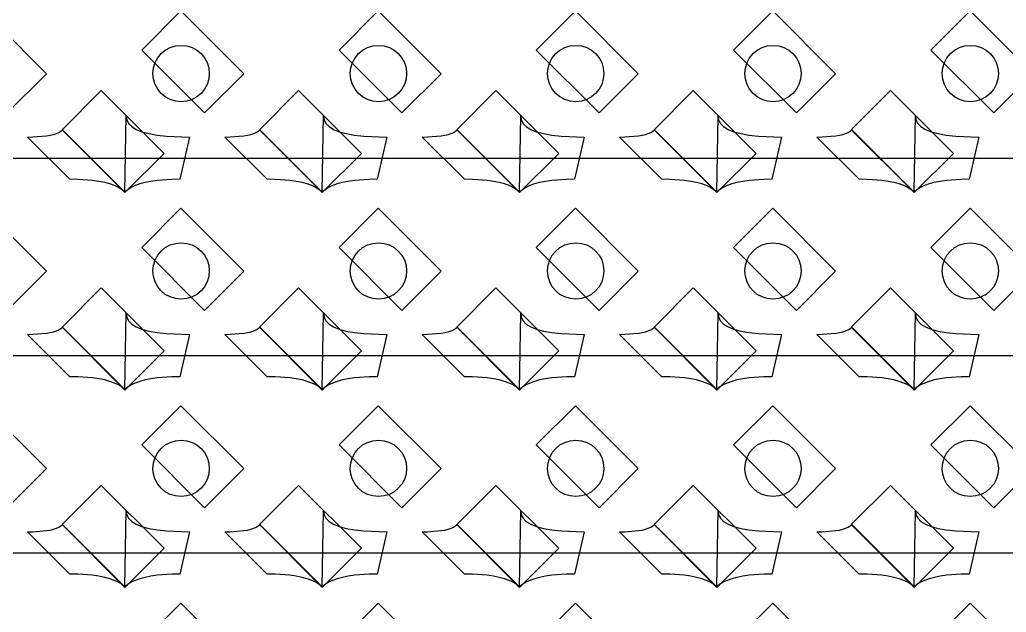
# Model space of a CAD drawing. Header units: inches. Extents: x 0.07 to 4.39, y 0.05 to 2.95.
# Drawn here: x 2.5928 to 2.9428, y 1.949 to 2.1591 of the extents above; entities that cross this region are included whole.
import ezdxf

# ---------------------------------------------------------------- set-up
doc = ezdxf.new("R2010")
doc.units = ezdxf.units.IN
doc.header["$MEASUREMENT"] = 0
doc.layers.add('Top Layer', color=1, linetype='Continuous')

# ---------------------------------------------------------------- blocks, each defined once
blk = doc.blocks.new('0805_P_______________217')
at = {"layer": 'Top Layer'}
for p, q in [((-0.03937, 0.01575), (-0.01969, 0.01575)), ((-0.03937, -0.01575), (-0.03937, 0.01575)), ((-0.01969, 0.01575), (-0.01969, -0.01575)), ((0.01969, 0.01575), (0.03937, 0.01575)), ((0.01969, -0.01575), (0.01969, 0.01575)), ((0.03937, 0.01575), (0.03937, -0.01575)), ((-0.01969, -0.01575), (-0.03937, -0.01575)), ((0.03937, -0.01575), (0.01969, -0.01575))]:
    blk.add_line(p, q, dxfattribs=at)
blk = doc.blocks.new('0805_P_______________218')
at = {"layer": 'Top Layer'}
for p, q in [((-0.03937, 0.01575), (-0.01969, 0.01575)), ((-0.03937, -0.01575), (-0.03937, 0.01575)), ((-0.01969, 0.01575), (-0.01969, -0.01575)), ((0.01969, 0.01575), (0.03937, 0.01575)), ((0.01969, -0.01575), (0.01969, 0.01575)), ((0.03937, 0.01575), (0.03937, -0.01575)), ((-0.01969, -0.01575), (-0.03937, -0.01575)), ((0.03937, -0.01575), (0.01969, -0.01575))]:
    blk.add_line(p, q, dxfattribs=at)
blk = doc.blocks.new('0805_P_______________219')
at = {"layer": 'Top Layer'}
for p, q in [((-0.03937, 0.01575), (-0.01969, 0.01575)), ((-0.03937, -0.01575), (-0.03937, 0.01575)), ((-0.01969, 0.01575), (-0.01969, -0.01575)), ((0.01969, 0.01575), (0.03937, 0.01575)), ((0.01969, -0.01575), (0.01969, 0.01575)), ((0.03937, 0.01575), (0.03937, -0.01575)), ((-0.01969, -0.01575), (-0.03937, -0.01575)), ((0.03937, -0.01575), (0.01969, -0.01575))]:
    blk.add_line(p, q, dxfattribs=at)
blk = doc.blocks.new('0805_P_______________220')
at = {"layer": 'Top Layer'}
for p, q in [((-0.03937, 0.01575), (-0.01969, 0.01575)), ((-0.03937, -0.01575), (-0.03937, 0.01575)), ((-0.01969, 0.01575), (-0.01969, -0.01575)), ((0.01969, 0.01575), (0.03937, 0.01575)), ((0.01969, -0.01575), (0.01969, 0.01575)), ((0.03937, 0.01575), (0.03937, -0.01575)), ((-0.01969, -0.01575), (-0.03937, -0.01575)), ((0.03937, -0.01575), (0.01969, -0.01575))]:
    blk.add_line(p, q, dxfattribs=at)
blk = doc.blocks.new('0805_P_______________221')
at = {"layer": 'Top Layer'}
for p, q in [((-0.03937, 0.01575), (-0.01969, 0.01575)), ((-0.03937, -0.01575), (-0.03937, 0.01575)), ((-0.01969, 0.01575), (-0.01969, -0.01575)), ((0.01969, 0.01575), (0.03937, 0.01575)), ((0.01969, -0.01575), (0.01969, 0.01575)), ((0.03937, 0.01575), (0.03937, -0.01575)), ((-0.01969, -0.01575), (-0.03937, -0.01575)), ((0.03937, -0.01575), (0.01969, -0.01575))]:
    blk.add_line(p, q, dxfattribs=at)
blk = doc.blocks.new('0805_P_______________222')
at = {"layer": 'Top Layer'}
for p, q in [((-0.03937, 0.01575), (-0.01969, 0.01575)), ((-0.03937, -0.01575), (-0.03937, 0.01575)), ((-0.01969, 0.01575), (-0.01969, -0.01575)), ((0.01969, 0.01575), (0.03937, 0.01575)), ((0.01969, -0.01575), (0.01969, 0.01575)), ((0.03937, 0.01575), (0.03937, -0.01575)), ((-0.01969, -0.01575), (-0.03937, -0.01575)), ((0.03937, -0.01575), (0.01969, -0.01575))]:
    blk.add_line(p, q, dxfattribs=at)
blk = doc.blocks.new('0805_P_______________257')
at = {"layer": 'Top Layer'}
for p, q in [((-0.03937, 0.01575), (-0.01969, 0.01575)), ((-0.03937, -0.01575), (-0.03937, 0.01575)), ((-0.01969, 0.01575), (-0.01969, -0.01575)), ((0.01969, 0.01575), (0.03937, 0.01575)), ((0.01969, -0.01575), (0.01969, 0.01575)), ((0.03937, 0.01575), (0.03937, -0.01575)), ((-0.01969, -0.01575), (-0.03937, -0.01575)), ((0.03937, -0.01575), (0.01969, -0.01575))]:
    blk.add_line(p, q, dxfattribs=at)
blk = doc.blocks.new('0805_P_______________258')
at = {"layer": 'Top Layer'}
for p, q in [((-0.03937, 0.01575), (-0.01969, 0.01575)), ((-0.03937, -0.01575), (-0.03937, 0.01575)), ((-0.01969, 0.01575), (-0.01969, -0.01575)), ((0.01969, 0.01575), (0.03937, 0.01575)), ((0.01969, -0.01575), (0.01969, 0.01575)), ((0.03937, 0.01575), (0.03937, -0.01575)), ((-0.01969, -0.01575), (-0.03937, -0.01575)), ((0.03937, -0.01575), (0.01969, -0.01575))]:
    blk.add_line(p, q, dxfattribs=at)
blk = doc.blocks.new('0805_P_______________259')
at = {"layer": 'Top Layer'}
for p, q in [((-0.03937, 0.01575), (-0.01969, 0.01575)), ((-0.03937, -0.01575), (-0.03937, 0.01575)), ((-0.01969, 0.01575), (-0.01969, -0.01575)), ((0.01969, 0.01575), (0.03937, 0.01575)), ((0.01969, -0.01575), (0.01969, 0.01575)), ((0.03937, 0.01575), (0.03937, -0.01575)), ((-0.01969, -0.01575), (-0.03937, -0.01575)), ((0.03937, -0.01575), (0.01969, -0.01575))]:
    blk.add_line(p, q, dxfattribs=at)
blk = doc.blocks.new('0805_P_______________260')
at = {"layer": 'Top Layer'}
for p, q in [((-0.03937, 0.01575), (-0.01969, 0.01575)), ((-0.03937, -0.01575), (-0.03937, 0.01575)), ((-0.01969, 0.01575), (-0.01969, -0.01575)), ((0.01969, 0.01575), (0.03937, 0.01575)), ((0.01969, -0.01575), (0.01969, 0.01575)), ((0.03937, 0.01575), (0.03937, -0.01575)), ((-0.01969, -0.01575), (-0.03937, -0.01575)), ((0.03937, -0.01575), (0.01969, -0.01575))]:
    blk.add_line(p, q, dxfattribs=at)
blk = doc.blocks.new('0805_P_______________261')
at = {"layer": 'Top Layer'}
for p, q in [((-0.03937, 0.01575), (-0.01969, 0.01575)), ((-0.03937, -0.01575), (-0.03937, 0.01575)), ((-0.01969, 0.01575), (-0.01969, -0.01575)), ((0.01969, 0.01575), (0.03937, 0.01575)), ((0.01969, -0.01575), (0.01969, 0.01575)), ((0.03937, 0.01575), (0.03937, -0.01575)), ((-0.01969, -0.01575), (-0.03937, -0.01575)), ((0.03937, -0.01575), (0.01969, -0.01575))]:
    blk.add_line(p, q, dxfattribs=at)
blk = doc.blocks.new('0805_P_______________262')
at = {"layer": 'Top Layer'}
for p, q in [((-0.03937, 0.01575), (-0.01969, 0.01575)), ((-0.03937, -0.01575), (-0.03937, 0.01575)), ((-0.01969, 0.01575), (-0.01969, -0.01575)), ((0.01969, 0.01575), (0.03937, 0.01575)), ((0.01969, -0.01575), (0.01969, 0.01575)), ((0.03937, 0.01575), (0.03937, -0.01575)), ((-0.01969, -0.01575), (-0.03937, -0.01575)), ((0.03937, -0.01575), (0.01969, -0.01575))]:
    blk.add_line(p, q, dxfattribs=at)
blk = doc.blocks.new('0805_P_______________297')
at = {"layer": 'Top Layer'}
for p, q in [((-0.03937, 0.01575), (-0.01969, 0.01575)), ((-0.03937, -0.01575), (-0.03937, 0.01575)), ((-0.01969, 0.01575), (-0.01969, -0.01575)), ((0.01969, 0.01575), (0.03937, 0.01575)), ((0.01969, -0.01575), (0.01969, 0.01575)), ((0.03937, 0.01575), (0.03937, -0.01575)), ((-0.01969, -0.01575), (-0.03937, -0.01575)), ((0.03937, -0.01575), (0.01969, -0.01575))]:
    blk.add_line(p, q, dxfattribs=at)
blk = doc.blocks.new('0805_P_______________298')
at = {"layer": 'Top Layer'}
for p, q in [((-0.03937, 0.01575), (-0.01969, 0.01575)), ((-0.03937, -0.01575), (-0.03937, 0.01575)), ((-0.01969, 0.01575), (-0.01969, -0.01575)), ((0.01969, 0.01575), (0.03937, 0.01575)), ((0.01969, -0.01575), (0.01969, 0.01575)), ((0.03937, 0.01575), (0.03937, -0.01575)), ((-0.01969, -0.01575), (-0.03937, -0.01575)), ((0.03937, -0.01575), (0.01969, -0.01575))]:
    blk.add_line(p, q, dxfattribs=at)
blk = doc.blocks.new('0805_P_______________299')
at = {"layer": 'Top Layer'}
for p, q in [((-0.03937, 0.01575), (-0.01969, 0.01575)), ((-0.03937, -0.01575), (-0.03937, 0.01575)), ((-0.01969, 0.01575), (-0.01969, -0.01575)), ((0.01969, 0.01575), (0.03937, 0.01575)), ((0.01969, -0.01575), (0.01969, 0.01575)), ((0.03937, 0.01575), (0.03937, -0.01575)), ((-0.01969, -0.01575), (-0.03937, -0.01575)), ((0.03937, -0.01575), (0.01969, -0.01575))]:
    blk.add_line(p, q, dxfattribs=at)
blk = doc.blocks.new('0805_P_______________300')
at = {"layer": 'Top Layer'}
for p, q in [((-0.03937, 0.01575), (-0.01969, 0.01575)), ((-0.03937, -0.01575), (-0.03937, 0.01575)), ((-0.01969, 0.01575), (-0.01969, -0.01575)), ((0.01969, 0.01575), (0.03937, 0.01575)), ((0.01969, -0.01575), (0.01969, 0.01575)), ((0.03937, 0.01575), (0.03937, -0.01575)), ((-0.01969, -0.01575), (-0.03937, -0.01575)), ((0.03937, -0.01575), (0.01969, -0.01575))]:
    blk.add_line(p, q, dxfattribs=at)
blk = doc.blocks.new('0805_P_______________301')
at = {"layer": 'Top Layer'}
for p, q in [((-0.03937, 0.01575), (-0.01969, 0.01575)), ((-0.03937, -0.01575), (-0.03937, 0.01575)), ((-0.01969, 0.01575), (-0.01969, -0.01575)), ((0.01969, 0.01575), (0.03937, 0.01575)), ((0.01969, -0.01575), (0.01969, 0.01575)), ((0.03937, 0.01575), (0.03937, -0.01575)), ((-0.01969, -0.01575), (-0.03937, -0.01575)), ((0.03937, -0.01575), (0.01969, -0.01575))]:
    blk.add_line(p, q, dxfattribs=at)
blk = doc.blocks.new('0805_P_______________302')
at = {"layer": 'Top Layer'}
for p, q in [((-0.03937, 0.01575), (-0.01969, 0.01575)), ((-0.03937, -0.01575), (-0.03937, 0.01575)), ((-0.01969, 0.01575), (-0.01969, -0.01575)), ((0.01969, 0.01575), (0.03937, 0.01575)), ((0.01969, -0.01575), (0.01969, 0.01575)), ((0.03937, 0.01575), (0.03937, -0.01575)), ((-0.01969, -0.01575), (-0.03937, -0.01575)), ((0.03937, -0.01575), (0.01969, -0.01575))]:
    blk.add_line(p, q, dxfattribs=at)
blk = doc.blocks.new('0805_P_______________337')
at = {"layer": 'Top Layer'}
for p, q in [((-0.03937, 0.01575), (-0.01969, 0.01575)), ((-0.03937, -0.01575), (-0.03937, 0.01575)), ((-0.01969, 0.01575), (-0.01969, -0.01575)), ((0.01969, 0.01575), (0.03937, 0.01575)), ((0.01969, -0.01575), (0.01969, 0.01575)), ((0.03937, 0.01575), (0.03937, -0.01575)), ((-0.01969, -0.01575), (-0.03937, -0.01575)), ((0.03937, -0.01575), (0.01969, -0.01575))]:
    blk.add_line(p, q, dxfattribs=at)
blk = doc.blocks.new('0805_P_______________338')
at = {"layer": 'Top Layer'}
for p, q in [((-0.03937, 0.01575), (-0.01969, 0.01575)), ((-0.03937, -0.01575), (-0.03937, 0.01575)), ((-0.01969, 0.01575), (-0.01969, -0.01575)), ((0.01969, 0.01575), (0.03937, 0.01575)), ((0.01969, -0.01575), (0.01969, 0.01575)), ((0.03937, 0.01575), (0.03937, -0.01575)), ((-0.01969, -0.01575), (-0.03937, -0.01575)), ((0.03937, -0.01575), (0.01969, -0.01575))]:
    blk.add_line(p, q, dxfattribs=at)
blk = doc.blocks.new('0805_P_______________339')
at = {"layer": 'Top Layer'}
for p, q in [((-0.03937, 0.01575), (-0.01969, 0.01575)), ((-0.03937, -0.01575), (-0.03937, 0.01575)), ((-0.01969, 0.01575), (-0.01969, -0.01575)), ((0.01969, 0.01575), (0.03937, 0.01575)), ((0.01969, -0.01575), (0.01969, 0.01575)), ((0.03937, 0.01575), (0.03937, -0.01575)), ((-0.01969, -0.01575), (-0.03937, -0.01575)), ((0.03937, -0.01575), (0.01969, -0.01575))]:
    blk.add_line(p, q, dxfattribs=at)
blk = doc.blocks.new('0805_P_______________340')
at = {"layer": 'Top Layer'}
for p, q in [((-0.03937, 0.01575), (-0.01969, 0.01575)), ((-0.03937, -0.01575), (-0.03937, 0.01575)), ((-0.01969, 0.01575), (-0.01969, -0.01575)), ((0.01969, 0.01575), (0.03937, 0.01575)), ((0.01969, -0.01575), (0.01969, 0.01575)), ((0.03937, 0.01575), (0.03937, -0.01575)), ((-0.01969, -0.01575), (-0.03937, -0.01575)), ((0.03937, -0.01575), (0.01969, -0.01575))]:
    blk.add_line(p, q, dxfattribs=at)
blk = doc.blocks.new('0805_P_______________341')
at = {"layer": 'Top Layer'}
for p, q in [((-0.03937, 0.01575), (-0.01969, 0.01575)), ((-0.03937, -0.01575), (-0.03937, 0.01575)), ((-0.01969, 0.01575), (-0.01969, -0.01575)), ((0.01969, 0.01575), (0.03937, 0.01575)), ((0.01969, -0.01575), (0.01969, 0.01575)), ((0.03937, 0.01575), (0.03937, -0.01575)), ((-0.01969, -0.01575), (-0.03937, -0.01575)), ((0.03937, -0.01575), (0.01969, -0.01575))]:
    blk.add_line(p, q, dxfattribs=at)
blk = doc.blocks.new('0805_P_______________342')
at = {"layer": 'Top Layer'}
for p, q in [((-0.03937, 0.01575), (-0.01969, 0.01575)), ((-0.03937, -0.01575), (-0.03937, 0.01575)), ((-0.01969, 0.01575), (-0.01969, -0.01575)), ((0.01969, 0.01575), (0.03937, 0.01575)), ((0.01969, -0.01575), (0.01969, 0.01575)), ((0.03937, 0.01575), (0.03937, -0.01575)), ((-0.01969, -0.01575), (-0.03937, -0.01575)), ((0.03937, -0.01575), (0.01969, -0.01575))]:
    blk.add_line(p, q, dxfattribs=at)

msp = doc.modelspace()

# ---------------------------------------------------------------- linework, layer by layer
at = {"layer": 'Top Layer'}
for p, q in [((2.63005, 2.09795), (2.63051, 2.125)), ((2.63051, 2.125), (2.63071, 2.12357)), ((2.70005, 2.09795), (2.70051, 2.125)), ((2.70051, 2.125), (2.70071, 2.12357)), ((2.77005, 2.09795), (2.77051, 2.125)), ((2.77051, 2.125), (2.77071, 2.12357)), ((2.84005, 2.09795), (2.84051, 2.125)), ((2.84051, 2.125), (2.84071, 2.12357)), ((2.91005, 2.09795), (2.91051, 2.125)), ((2.91051, 2.125), (2.91071, 2.12358)), ((2.63071, 2.12357), (2.63137, 2.1223)), ((2.63137, 2.1223), (2.63248, 2.12117)), ((2.63248, 2.12117), (2.63405, 2.1202)), ((2.70071, 2.12357), (2.70137, 2.1223)), ((2.70137, 2.1223), (2.70248, 2.12117)), ((2.70248, 2.12117), (2.70405, 2.1202)), ((2.77071, 2.12357), (2.77137, 2.1223)), ((2.77137, 2.1223), (2.77248, 2.12117)), ((2.77248, 2.12117), (2.77405, 2.1202)), ((2.84071, 2.12357), (2.84137, 2.1223)), ((2.84137, 2.1223), (2.84248, 2.12117)), ((2.84248, 2.12117), (2.84405, 2.1202)), ((2.91071, 2.12358), (2.91137, 2.1223)), ((2.91137, 2.1223), (2.91248, 2.12117)), ((2.91248, 2.12117), (2.91405, 2.1202)), ((2.59551, 2.1175), (2.59741, 2.11753)), ((2.61051, 2.1025), (2.59551, 2.1175)), ((2.59741, 2.11753), (2.60225, 2.11791)), ((2.60225, 2.11791), (2.60356, 2.11814)), ((2.60356, 2.11814), (2.60474, 2.11842)), ((2.60474, 2.11842), (2.60576, 2.11875)), ((2.60576, 2.11875), (2.60664, 2.11914)), ((2.60664, 2.11914), (2.60737, 2.11957)), ((2.60737, 2.11957), (2.60795, 2.12005)), ((2.60795, 2.12005), (2.63005, 2.09795)), ((2.63405, 2.1202), (2.63607, 2.11937)), ((2.63607, 2.11937), (2.63855, 2.1187)), ((2.63855, 2.1187), (2.64148, 2.11817)), ((2.64148, 2.11817), (2.64487, 2.1178)), ((2.64487, 2.1178), (2.65301, 2.1175)), ((2.65301, 2.1175), (2.6496, 2.1025)), ((2.66551, 2.1175), (2.66741, 2.11753)), ((2.68051, 2.1025), (2.66551, 2.1175)), ((2.66741, 2.11753), (2.67225, 2.11791)), ((2.67225, 2.11791), (2.67356, 2.11814)), ((2.67356, 2.11814), (2.67474, 2.11842)), ((2.67474, 2.11842), (2.67576, 2.11875)), ((2.67576, 2.11875), (2.67664, 2.11914)), ((2.67664, 2.11914), (2.67737, 2.11957)), ((2.67737, 2.11957), (2.67795, 2.12005)), ((2.67795, 2.12005), (2.70005, 2.09795)), ((2.70405, 2.1202), (2.70607, 2.11937)), ((2.70607, 2.11937), (2.70855, 2.1187)), ((2.70855, 2.1187), (2.71148, 2.11817)), ((2.71148, 2.11817), (2.71487, 2.1178)), ((2.71487, 2.1178), (2.72301, 2.1175)), ((2.72301, 2.1175), (2.7196, 2.1025)), ((2.73551, 2.1175), (2.73741, 2.11753)), ((2.75051, 2.1025), (2.73551, 2.1175)), ((2.73741, 2.11753), (2.74225, 2.11791)), ((2.74225, 2.11791), (2.74356, 2.11814)), ((2.74356, 2.11814), (2.74474, 2.11842)), ((2.74474, 2.11842), (2.74576, 2.11875)), ((2.74576, 2.11875), (2.74664, 2.11914)), ((2.74664, 2.11914), (2.74737, 2.11957)), ((2.74737, 2.11957), (2.74795, 2.12005)), ((2.74795, 2.12005), (2.77005, 2.09795)), ((2.77405, 2.1202), (2.77607, 2.11937)), ((2.77607, 2.11937), (2.77855, 2.1187)), ((2.77855, 2.1187), (2.78148, 2.11817)), ((2.78148, 2.11817), (2.78487, 2.1178)), ((2.78487, 2.1178), (2.79301, 2.1175)), ((2.79301, 2.1175), (2.7896, 2.1025)), ((2.80551, 2.1175), (2.80741, 2.11753)), ((2.82051, 2.1025), (2.80551, 2.1175)), ((2.80741, 2.11753), (2.81225, 2.11791)), ((2.81225, 2.11791), (2.81356, 2.11814)), ((2.81356, 2.11814), (2.81474, 2.11842)), ((2.81474, 2.11842), (2.81576, 2.11875)), ((2.81576, 2.11875), (2.81664, 2.11914)), ((2.81664, 2.11914), (2.81737, 2.11957)), ((2.81737, 2.11957), (2.81795, 2.12005)), ((2.81795, 2.12005), (2.84005, 2.09795)), ((2.84405, 2.1202), (2.84607, 2.11937)), ((2.84607, 2.11937), (2.84855, 2.1187)), ((2.84855, 2.1187), (2.85148, 2.11817)), ((2.85148, 2.11817), (2.85487, 2.1178)), ((2.85487, 2.1178), (2.86301, 2.1175)), ((2.86301, 2.1175), (2.8596, 2.1025)), ((2.87551, 2.1175), (2.87741, 2.11753)), ((2.89051, 2.1025), (2.87551, 2.1175)), ((2.87741, 2.11753), (2.88225, 2.11791)), ((2.88225, 2.11791), (2.88356, 2.11814)), ((2.88356, 2.11814), (2.88474, 2.11842)), ((2.88474, 2.11842), (2.88576, 2.11875)), ((2.88576, 2.11875), (2.88664, 2.11914)), ((2.88664, 2.11914), (2.88737, 2.11957)), ((2.88737, 2.11957), (2.88795, 2.12005)), ((2.88795, 2.12005), (2.91005, 2.09795)), ((2.91405, 2.1202), (2.91607, 2.11937)), ((2.91607, 2.11937), (2.91855, 2.1187)), ((2.91855, 2.1187), (2.92148, 2.11817)), ((2.92148, 2.11817), (2.92487, 2.1178)), ((2.92487, 2.1178), (2.93301, 2.1175)), ((2.93301, 2.1175), (2.9296, 2.1025)), ((2.55588, 2.11), (2.76588, 2.11)), ((2.76588, 2.11), (2.83588, 2.11)), ((2.83588, 2.11), (2.90588, 2.11)), ((2.90588, 2.11), (3.18588, 2.11)), ((2.6134, 2.10245), (2.61051, 2.1025)), ((2.61857, 2.10209), (2.6134, 2.10245)), ((2.62084, 2.10177), (2.61857, 2.10209)), ((2.6229, 2.10136), (2.62084, 2.10177)), ((2.62475, 2.10086), (2.6229, 2.10136)), ((2.62639, 2.10027), (2.62475, 2.10086)), ((2.62782, 2.09959), (2.62639, 2.10027)), ((2.63372, 2.10027), (2.63229, 2.09959)), ((2.63536, 2.10086), (2.63372, 2.10027)), ((2.63721, 2.10136), (2.63536, 2.10086)), ((2.63927, 2.10177), (2.63721, 2.10136)), ((2.64154, 2.10209), (2.63927, 2.10177)), ((2.64671, 2.10245), (2.64154, 2.10209)), ((2.6496, 2.1025), (2.64671, 2.10245)), ((2.6834, 2.10245), (2.68051, 2.1025)), ((2.68857, 2.10209), (2.6834, 2.10245)), ((2.69084, 2.10177), (2.68857, 2.10209)), ((2.6929, 2.10136), (2.69084, 2.10177)), ((2.69475, 2.10086), (2.6929, 2.10136)), ((2.69639, 2.10027), (2.69475, 2.10086)), ((2.69782, 2.09959), (2.69639, 2.10027)), ((2.70372, 2.10027), (2.70229, 2.09959)), ((2.70536, 2.10086), (2.70372, 2.10027)), ((2.70721, 2.10136), (2.70536, 2.10086)), ((2.70927, 2.10177), (2.70721, 2.10136)), ((2.71154, 2.10209), (2.70927, 2.10177)), ((2.71671, 2.10245), (2.71154, 2.10209)), ((2.7196, 2.1025), (2.71671, 2.10245)), ((2.7534, 2.10245), (2.75051, 2.1025)), ((2.75857, 2.10209), (2.7534, 2.10245)), ((2.76084, 2.10177), (2.75857, 2.10209)), ((2.7629, 2.10136), (2.76084, 2.10177)), ((2.76475, 2.10086), (2.7629, 2.10136)), ((2.76639, 2.10027), (2.76475, 2.10086)), ((2.76782, 2.09959), (2.76639, 2.10027)), ((2.77372, 2.10027), (2.77229, 2.09959)), ((2.77536, 2.10086), (2.77372, 2.10027)), ((2.77721, 2.10136), (2.77536, 2.10086)), ((2.77927, 2.10177), (2.77721, 2.10136)), ((2.78154, 2.10209), (2.77927, 2.10177)), ((2.78671, 2.10245), (2.78154, 2.10209)), ((2.7896, 2.1025), (2.78671, 2.10245)), ((2.8234, 2.10245), (2.82051, 2.1025)), ((2.82857, 2.10209), (2.8234, 2.10245)), ((2.83084, 2.10177), (2.82857, 2.10209)), ((2.8329, 2.10136), (2.83084, 2.10177)), ((2.83475, 2.10086), (2.8329, 2.10136)), ((2.83639, 2.10027), (2.83475, 2.10086)), ((2.83782, 2.09959), (2.83639, 2.10027)), ((2.84372, 2.10027), (2.84229, 2.09959)), ((2.84536, 2.10086), (2.84372, 2.10027)), ((2.84721, 2.10136), (2.84536, 2.10086)), ((2.84927, 2.10177), (2.84721, 2.10136)), ((2.85154, 2.10209), (2.84927, 2.10177)), ((2.85671, 2.10245), (2.85154, 2.10209)), ((2.8596, 2.1025), (2.85671, 2.10245)), ((2.8934, 2.10245), (2.89051, 2.1025)), ((2.89857, 2.10209), (2.8934, 2.10245)), ((2.90084, 2.10177), (2.89857, 2.10209)), ((2.9029, 2.10136), (2.90084, 2.10177)), ((2.90475, 2.10086), (2.9029, 2.10136)), ((2.90639, 2.10027), (2.90475, 2.10086)), ((2.90782, 2.09959), (2.90639, 2.10027)), ((2.91372, 2.10027), (2.91229, 2.09959)), ((2.91536, 2.10086), (2.91372, 2.10027)), ((2.91721, 2.10136), (2.91536, 2.10086)), ((2.91927, 2.10177), (2.91721, 2.10136)), ((2.92154, 2.10209), (2.91927, 2.10177)), ((2.92671, 2.10245), (2.92154, 2.10209)), ((2.9296, 2.1025), (2.92671, 2.10245)), ((2.62904, 2.09882), (2.62782, 2.09959)), ((2.63005, 2.09795), (2.62904, 2.09882)), ((2.63107, 2.09882), (2.63005, 2.09795)), ((2.63229, 2.09959), (2.63107, 2.09882)), ((2.69904, 2.09882), (2.69782, 2.09959)), ((2.70005, 2.09795), (2.69904, 2.09882)), ((2.70107, 2.09882), (2.70005, 2.09795)), ((2.70229, 2.09959), (2.70107, 2.09882)), ((2.76904, 2.09882), (2.76782, 2.09959)), ((2.77005, 2.09795), (2.76904, 2.09882)), ((2.77107, 2.09882), (2.77005, 2.09795)), ((2.77229, 2.09959), (2.77107, 2.09882)), ((2.83904, 2.09882), (2.83782, 2.09959)), ((2.84005, 2.09795), (2.83904, 2.09882)), ((2.84107, 2.09882), (2.84005, 2.09795)), ((2.84229, 2.09959), (2.84107, 2.09882)), ((2.90904, 2.09882), (2.90782, 2.09959)), ((2.91005, 2.09795), (2.90904, 2.09882)), ((2.91107, 2.09882), (2.91005, 2.09795)), ((2.91229, 2.09959), (2.91107, 2.09882)), ((2.63005, 2.02795), (2.63051, 2.055)), ((2.63051, 2.055), (2.63071, 2.05357)), ((2.70005, 2.02795), (2.70051, 2.055)), ((2.70051, 2.055), (2.70071, 2.05357)), ((2.77005, 2.02795), (2.77051, 2.055)), ((2.77051, 2.055), (2.77071, 2.05357)), ((2.84005, 2.02795), (2.84051, 2.055)), ((2.84051, 2.055), (2.84071, 2.05357)), ((2.91005, 2.02795), (2.91051, 2.055)), ((2.91051, 2.055), (2.91071, 2.05357)), ((2.63071, 2.05357), (2.63137, 2.0523)), ((2.63137, 2.0523), (2.63248, 2.05117)), ((2.63248, 2.05117), (2.63405, 2.0502)), ((2.70071, 2.05357), (2.70137, 2.0523)), ((2.70137, 2.0523), (2.70248, 2.05117)), ((2.70248, 2.05117), (2.70405, 2.0502)), ((2.77071, 2.05357), (2.77137, 2.0523)), ((2.77137, 2.0523), (2.77248, 2.05117)), ((2.77248, 2.05117), (2.77405, 2.0502)), ((2.84071, 2.05357), (2.84137, 2.0523)), ((2.84137, 2.0523), (2.84248, 2.05117)), ((2.84248, 2.05117), (2.84405, 2.0502)), ((2.91071, 2.05357), (2.91137, 2.0523)), ((2.91137, 2.0523), (2.91248, 2.05118)), ((2.91248, 2.05118), (2.91405, 2.0502)), ((2.59551, 2.0475), (2.59741, 2.04753)), ((2.61051, 2.0325), (2.59551, 2.0475)), ((2.59741, 2.04753), (2.60225, 2.04791)), ((2.60225, 2.04791), (2.60356, 2.04814)), ((2.60356, 2.04814), (2.60474, 2.04842)), ((2.60474, 2.04842), (2.60576, 2.04875)), ((2.60576, 2.04875), (2.60664, 2.04914)), ((2.60664, 2.04914), (2.60737, 2.04957)), ((2.60737, 2.04957), (2.60795, 2.05005)), ((2.60795, 2.05005), (2.63005, 2.02795)), ((2.63405, 2.0502), (2.63607, 2.04937)), ((2.63607, 2.04937), (2.63855, 2.0487)), ((2.63855, 2.0487), (2.64148, 2.04817)), ((2.64148, 2.04817), (2.64487, 2.0478)), ((2.64487, 2.0478), (2.65301, 2.0475)), ((2.65301, 2.0475), (2.6496, 2.0325)), ((2.66551, 2.0475), (2.66741, 2.04753)), ((2.68051, 2.0325), (2.66551, 2.0475)), ((2.66741, 2.04753), (2.67225, 2.04791)), ((2.67225, 2.04791), (2.67356, 2.04814)), ((2.67356, 2.04814), (2.67474, 2.04842)), ((2.67474, 2.04842), (2.67576, 2.04875)), ((2.67576, 2.04875), (2.67664, 2.04914)), ((2.67664, 2.04914), (2.67737, 2.04957)), ((2.67737, 2.04957), (2.67795, 2.05005)), ((2.67795, 2.05005), (2.70005, 2.02795)), ((2.70405, 2.0502), (2.70607, 2.04937)), ((2.70607, 2.04937), (2.70855, 2.0487)), ((2.70855, 2.0487), (2.71148, 2.04817)), ((2.71148, 2.04817), (2.71487, 2.0478)), ((2.71487, 2.0478), (2.72301, 2.0475)), ((2.72301, 2.0475), (2.7196, 2.0325)), ((2.73551, 2.0475), (2.73741, 2.04753)), ((2.75051, 2.0325), (2.73551, 2.0475)), ((2.73741, 2.04753), (2.74225, 2.04791)), ((2.74225, 2.04791), (2.74356, 2.04814)), ((2.74356, 2.04814), (2.74474, 2.04842)), ((2.74474, 2.04842), (2.74576, 2.04875)), ((2.74576, 2.04875), (2.74664, 2.04914)), ((2.74664, 2.04914), (2.74737, 2.04957)), ((2.74737, 2.04957), (2.74795, 2.05005)), ((2.74795, 2.05005), (2.77005, 2.02795)), ((2.77405, 2.0502), (2.77607, 2.04937)), ((2.77607, 2.04937), (2.77855, 2.0487)), ((2.77855, 2.0487), (2.78148, 2.04817)), ((2.78148, 2.04817), (2.78487, 2.0478)), ((2.78487, 2.0478), (2.79301, 2.0475)), ((2.79301, 2.0475), (2.7896, 2.0325)), ((2.80551, 2.0475), (2.80741, 2.04753)), ((2.82051, 2.0325), (2.80551, 2.0475)), ((2.80741, 2.04753), (2.81225, 2.04791)), ((2.81225, 2.04791), (2.81356, 2.04814)), ((2.81356, 2.04814), (2.81474, 2.04842)), ((2.81474, 2.04842), (2.81576, 2.04875)), ((2.81576, 2.04875), (2.81664, 2.04914)), ((2.81664, 2.04914), (2.81737, 2.04957)), ((2.81737, 2.04957), (2.81795, 2.05005)), ((2.81795, 2.05005), (2.84005, 2.02795)), ((2.84405, 2.0502), (2.84607, 2.04937)), ((2.84607, 2.04937), (2.84855, 2.0487)), ((2.84855, 2.0487), (2.85148, 2.04817)), ((2.85148, 2.04817), (2.85487, 2.0478)), ((2.85487, 2.0478), (2.86301, 2.0475)), ((2.86301, 2.0475), (2.8596, 2.0325)), ((2.87551, 2.0475), (2.87741, 2.04753)), ((2.89051, 2.0325), (2.87551, 2.0475)), ((2.87741, 2.04753), (2.88225, 2.04791)), ((2.88225, 2.04791), (2.88356, 2.04814)), ((2.88356, 2.04814), (2.88474, 2.04842)), ((2.88474, 2.04842), (2.88576, 2.04875)), ((2.88576, 2.04875), (2.88664, 2.04914)), ((2.88664, 2.04914), (2.88737, 2.04957)), ((2.88737, 2.04957), (2.88795, 2.05005)), ((2.88795, 2.05005), (2.91005, 2.02795)), ((2.91405, 2.0502), (2.91607, 2.04937)), ((2.91607, 2.04937), (2.91855, 2.0487)), ((2.91855, 2.0487), (2.92148, 2.04818)), ((2.92148, 2.04818), (2.92487, 2.0478)), ((2.92487, 2.0478), (2.93301, 2.0475)), ((2.93301, 2.0475), (2.9296, 2.0325)), ((2.55588, 2.04), (2.83588, 2.04)), ((2.83588, 2.04), (2.90588, 2.04)), ((2.90588, 2.04), (3.05005, 2.04)), ((2.6134, 2.03245), (2.61051, 2.0325)), ((2.61857, 2.03209), (2.6134, 2.03245)), ((2.62084, 2.03177), (2.61857, 2.03209)), ((2.6229, 2.03136), (2.62084, 2.03177)), ((2.62475, 2.03086), (2.6229, 2.03136)), ((2.62639, 2.03027), (2.62475, 2.03086)), ((2.62782, 2.02959), (2.62639, 2.03027)), ((2.63372, 2.03027), (2.63229, 2.02959)), ((2.63536, 2.03086), (2.63372, 2.03027)), ((2.63721, 2.03136), (2.63536, 2.03086)), ((2.63927, 2.03177), (2.63721, 2.03136)), ((2.64154, 2.03209), (2.63927, 2.03177)), ((2.64671, 2.03245), (2.64154, 2.03209)), ((2.6496, 2.0325), (2.64671, 2.03245)), ((2.6834, 2.03245), (2.68051, 2.0325)), ((2.68857, 2.03209), (2.6834, 2.03245)), ((2.69084, 2.03177), (2.68857, 2.03209)), ((2.6929, 2.03136), (2.69084, 2.03177)), ((2.69475, 2.03086), (2.6929, 2.03136)), ((2.69639, 2.03027), (2.69475, 2.03086)), ((2.69782, 2.02959), (2.69639, 2.03027)), ((2.70372, 2.03027), (2.70229, 2.02959)), ((2.70536, 2.03086), (2.70372, 2.03027)), ((2.70721, 2.03136), (2.70536, 2.03086)), ((2.70927, 2.03177), (2.70721, 2.03136)), ((2.71154, 2.03209), (2.70927, 2.03177)), ((2.71671, 2.03245), (2.71154, 2.03209)), ((2.7196, 2.0325), (2.71671, 2.03245)), ((2.7534, 2.03245), (2.75051, 2.0325)), ((2.75857, 2.03209), (2.7534, 2.03245)), ((2.76084, 2.03177), (2.75857, 2.03209)), ((2.7629, 2.03136), (2.76084, 2.03177)), ((2.76475, 2.03086), (2.7629, 2.03136)), ((2.76639, 2.03027), (2.76475, 2.03086)), ((2.76782, 2.02959), (2.76639, 2.03027)), ((2.77372, 2.03027), (2.77229, 2.02959)), ((2.77536, 2.03086), (2.77372, 2.03027)), ((2.77721, 2.03136), (2.77536, 2.03086)), ((2.77927, 2.03177), (2.77721, 2.03136)), ((2.78154, 2.03209), (2.77927, 2.03177)), ((2.78671, 2.03245), (2.78154, 2.03209)), ((2.7896, 2.0325), (2.78671, 2.03245)), ((2.8234, 2.03245), (2.82051, 2.0325)), ((2.82857, 2.03209), (2.8234, 2.03245)), ((2.83084, 2.03177), (2.82857, 2.03209)), ((2.8329, 2.03136), (2.83084, 2.03177)), ((2.83475, 2.03086), (2.8329, 2.03136)), ((2.83639, 2.03027), (2.83475, 2.03086)), ((2.83782, 2.02959), (2.83639, 2.03027)), ((2.84372, 2.03027), (2.84229, 2.02959)), ((2.84536, 2.03086), (2.84372, 2.03027)), ((2.84721, 2.03136), (2.84536, 2.03086)), ((2.84927, 2.03177), (2.84721, 2.03136)), ((2.85154, 2.03209), (2.84927, 2.03177)), ((2.85671, 2.03245), (2.85154, 2.03209)), ((2.8596, 2.0325), (2.85671, 2.03245)), ((2.8934, 2.03245), (2.89051, 2.0325)), ((2.89857, 2.03209), (2.8934, 2.03245)), ((2.90084, 2.03177), (2.89857, 2.03209)), ((2.9029, 2.03136), (2.90084, 2.03177)), ((2.90475, 2.03086), (2.9029, 2.03136)), ((2.90639, 2.03027), (2.90475, 2.03086)), ((2.90782, 2.02959), (2.90639, 2.03027)), ((2.91372, 2.03027), (2.91229, 2.02959)), ((2.91536, 2.03086), (2.91372, 2.03027)), ((2.91721, 2.03136), (2.91536, 2.03086)), ((2.91927, 2.03177), (2.91721, 2.03136)), ((2.92154, 2.03209), (2.91927, 2.03177)), ((2.92671, 2.03245), (2.92154, 2.03209)), ((2.9296, 2.0325), (2.92671, 2.03245)), ((2.62904, 2.02882), (2.62782, 2.02959)), ((2.63005, 2.02795), (2.62904, 2.02882)), ((2.63107, 2.02882), (2.63005, 2.02795)), ((2.63229, 2.02959), (2.63107, 2.02882)), ((2.69904, 2.02882), (2.69782, 2.02959)), ((2.70005, 2.02795), (2.69904, 2.02882)), ((2.70107, 2.02882), (2.70005, 2.02795)), ((2.70229, 2.02959), (2.70107, 2.02882)), ((2.76904, 2.02882), (2.76782, 2.02959)), ((2.77005, 2.02795), (2.76904, 2.02882)), ((2.77107, 2.02882), (2.77005, 2.02795)), ((2.77229, 2.02959), (2.77107, 2.02882)), ((2.83904, 2.02882), (2.83782, 2.02959)), ((2.84005, 2.02795), (2.83904, 2.02882)), ((2.84107, 2.02882), (2.84005, 2.02795)), ((2.84229, 2.02959), (2.84107, 2.02882)), ((2.90904, 2.02882), (2.90782, 2.02959)), ((2.91005, 2.02795), (2.90904, 2.02882)), ((2.91107, 2.02882), (2.91005, 2.02795)), ((2.91229, 2.02959), (2.91107, 2.02882)), ((2.63005, 1.95795), (2.63051, 1.985)), ((2.63051, 1.985), (2.63071, 1.98357)), ((2.70005, 1.95795), (2.70051, 1.985)), ((2.70051, 1.985), (2.70071, 1.98357)), ((2.77005, 1.95795), (2.77051, 1.985)), ((2.77051, 1.985), (2.77071, 1.98357)), ((2.84005, 1.95795), (2.84051, 1.985)), ((2.84051, 1.985), (2.84071, 1.98357)), ((2.91005, 1.95795), (2.91051, 1.985)), ((2.91051, 1.985), (2.91071, 1.98358)), ((2.63071, 1.98357), (2.63137, 1.9823)), ((2.63137, 1.9823), (2.63248, 1.98117)), ((2.63248, 1.98117), (2.63405, 1.9802)), ((2.70071, 1.98357), (2.70137, 1.9823)), ((2.70137, 1.9823), (2.70248, 1.98117)), ((2.70248, 1.98117), (2.70405, 1.9802)), ((2.77071, 1.98357), (2.77137, 1.9823)), ((2.77137, 1.9823), (2.77248, 1.98117)), ((2.77248, 1.98117), (2.77405, 1.9802)), ((2.84071, 1.98357), (2.84137, 1.9823)), ((2.84137, 1.9823), (2.84248, 1.98117)), ((2.84248, 1.98117), (2.84405, 1.9802)), ((2.91071, 1.98358), (2.91137, 1.9823)), ((2.91137, 1.9823), (2.91248, 1.98117)), ((2.91248, 1.98117), (2.91405, 1.9802)), ((2.59551, 1.9775), (2.59741, 1.97753)), ((2.61051, 1.9625), (2.59551, 1.9775)), ((2.59741, 1.97753), (2.60225, 1.97791)), ((2.60225, 1.97791), (2.60356, 1.97814)), ((2.60356, 1.97814), (2.60474, 1.97842)), ((2.60474, 1.97842), (2.60576, 1.97875)), ((2.60576, 1.97875), (2.60664, 1.97914)), ((2.60664, 1.97914), (2.60737, 1.97957)), ((2.60737, 1.97957), (2.60795, 1.98005)), ((2.60795, 1.98005), (2.63005, 1.95795)), ((2.63405, 1.9802), (2.63607, 1.97937)), ((2.63607, 1.97937), (2.63855, 1.9787)), ((2.63855, 1.9787), (2.64148, 1.97817)), ((2.64148, 1.97817), (2.64487, 1.9778)), ((2.64487, 1.9778), (2.65301, 1.9775)), ((2.65301, 1.9775), (2.6496, 1.9625)), ((2.66551, 1.9775), (2.66741, 1.97753)), ((2.68051, 1.9625), (2.66551, 1.9775)), ((2.66741, 1.97753), (2.67225, 1.97791)), ((2.67225, 1.97791), (2.67356, 1.97814)), ((2.67356, 1.97814), (2.67474, 1.97842)), ((2.67474, 1.97842), (2.67576, 1.97875)), ((2.67576, 1.97875), (2.67664, 1.97914)), ((2.67664, 1.97914), (2.67737, 1.97957)), ((2.67737, 1.97957), (2.67795, 1.98005)), ((2.67795, 1.98005), (2.70005, 1.95795)), ((2.70405, 1.9802), (2.70607, 1.97937)), ((2.70607, 1.97937), (2.70855, 1.9787)), ((2.70855, 1.9787), (2.71148, 1.97817)), ((2.71148, 1.97817), (2.71487, 1.9778)), ((2.71487, 1.9778), (2.72301, 1.9775)), ((2.72301, 1.9775), (2.7196, 1.9625)), ((2.73551, 1.9775), (2.73741, 1.97753)), ((2.75051, 1.9625), (2.73551, 1.9775)), ((2.73741, 1.97753), (2.74225, 1.97791)), ((2.74225, 1.97791), (2.74356, 1.97814)), ((2.74356, 1.97814), (2.74474, 1.97842)), ((2.74474, 1.97842), (2.74576, 1.97875)), ((2.74576, 1.97875), (2.74664, 1.97914)), ((2.74664, 1.97914), (2.74737, 1.97957)), ((2.74737, 1.97957), (2.74795, 1.98005)), ((2.74795, 1.98005), (2.77005, 1.95795)), ((2.77405, 1.9802), (2.77607, 1.97937)), ((2.77607, 1.97937), (2.77855, 1.9787)), ((2.77855, 1.9787), (2.78148, 1.97817)), ((2.78148, 1.97817), (2.78487, 1.9778)), ((2.78487, 1.9778), (2.79301, 1.9775)), ((2.79301, 1.9775), (2.7896, 1.9625)), ((2.80551, 1.9775), (2.80741, 1.97753)), ((2.82051, 1.9625), (2.80551, 1.9775)), ((2.80741, 1.97753), (2.81225, 1.97791)), ((2.81225, 1.97791), (2.81356, 1.97814)), ((2.81356, 1.97814), (2.81474, 1.97842)), ((2.81474, 1.97842), (2.81576, 1.97875)), ((2.81576, 1.97875), (2.81664, 1.97914)), ((2.81664, 1.97914), (2.81737, 1.97957)), ((2.81737, 1.97957), (2.81795, 1.98005)), ((2.81795, 1.98005), (2.84005, 1.95795)), ((2.84405, 1.9802), (2.84607, 1.97937)), ((2.84607, 1.97937), (2.84855, 1.9787)), ((2.84855, 1.9787), (2.85148, 1.97817)), ((2.85148, 1.97817), (2.85487, 1.9778)), ((2.85487, 1.9778), (2.86301, 1.9775)), ((2.86301, 1.9775), (2.8596, 1.9625)), ((2.87551, 1.9775), (2.87741, 1.97753)), ((2.89051, 1.9625), (2.87551, 1.9775)), ((2.87741, 1.97753), (2.88225, 1.97791)), ((2.88225, 1.97791), (2.88356, 1.97814)), ((2.88356, 1.97814), (2.88474, 1.97842)), ((2.88474, 1.97842), (2.88576, 1.97875)), ((2.88576, 1.97875), (2.88664, 1.97914)), ((2.88664, 1.97914), (2.88737, 1.97957)), ((2.88737, 1.97957), (2.88795, 1.98005)), ((2.88795, 1.98005), (2.91005, 1.95795)), ((2.91405, 1.9802), (2.91607, 1.97938)), ((2.91607, 1.97938), (2.91855, 1.9787)), ((2.91855, 1.9787), (2.92148, 1.97818)), ((2.92148, 1.97818), (2.92487, 1.9778)), ((2.92487, 1.9778), (2.93301, 1.9775)), ((2.93301, 1.9775), (2.9296, 1.9625)), ((2.41588, 1.97), (2.62588, 1.97)), ((2.62588, 1.97), (2.83588, 1.97)), ((2.83588, 1.97), (2.90588, 1.97)), ((2.90588, 1.97), (3.25588, 1.97)), ((2.6134, 1.96245), (2.61051, 1.9625)), ((2.61857, 1.96209), (2.6134, 1.96245)), ((2.62084, 1.96177), (2.61857, 1.96209)), ((2.6229, 1.96136), (2.62084, 1.96177)), ((2.62475, 1.96086), (2.6229, 1.96136)), ((2.62639, 1.96027), (2.62475, 1.96086)), ((2.62782, 1.95959), (2.62639, 1.96027)), ((2.63372, 1.96027), (2.63229, 1.95959)), ((2.63536, 1.96086), (2.63372, 1.96027)), ((2.63721, 1.96136), (2.63536, 1.96086)), ((2.63927, 1.96177), (2.63721, 1.96136)), ((2.64154, 1.96209), (2.63927, 1.96177)), ((2.64671, 1.96245), (2.64154, 1.96209)), ((2.6496, 1.9625), (2.64671, 1.96245)), ((2.6834, 1.96245), (2.68051, 1.9625)), ((2.68857, 1.96209), (2.6834, 1.96245)), ((2.69084, 1.96177), (2.68857, 1.96209)), ((2.6929, 1.96136), (2.69084, 1.96177)), ((2.69475, 1.96086), (2.6929, 1.96136)), ((2.69639, 1.96027), (2.69475, 1.96086)), ((2.69782, 1.95959), (2.69639, 1.96027)), ((2.70372, 1.96027), (2.70229, 1.95959)), ((2.70536, 1.96086), (2.70372, 1.96027)), ((2.70721, 1.96136), (2.70536, 1.96086)), ((2.70927, 1.96177), (2.70721, 1.96136)), ((2.71154, 1.96209), (2.70927, 1.96177)), ((2.71671, 1.96245), (2.71154, 1.96209)), ((2.7196, 1.9625), (2.71671, 1.96245)), ((2.7534, 1.96245), (2.75051, 1.9625)), ((2.75857, 1.96209), (2.7534, 1.96245)), ((2.76084, 1.96177), (2.75857, 1.96209)), ((2.7629, 1.96136), (2.76084, 1.96177)), ((2.76475, 1.96086), (2.7629, 1.96136)), ((2.76639, 1.96027), (2.76475, 1.96086)), ((2.76782, 1.95959), (2.76639, 1.96027)), ((2.77372, 1.96027), (2.77229, 1.95959)), ((2.77536, 1.96086), (2.77372, 1.96027)), ((2.77721, 1.96136), (2.77536, 1.96086)), ((2.77927, 1.96177), (2.77721, 1.96136)), ((2.78154, 1.96209), (2.77927, 1.96177)), ((2.78671, 1.96245), (2.78154, 1.96209)), ((2.7896, 1.9625), (2.78671, 1.96245)), ((2.8234, 1.96245), (2.82051, 1.9625)), ((2.82857, 1.96209), (2.8234, 1.96245)), ((2.83084, 1.96177), (2.82857, 1.96209)), ((2.8329, 1.96136), (2.83084, 1.96177)), ((2.83475, 1.96086), (2.8329, 1.96136)), ((2.83639, 1.96027), (2.83475, 1.96086)), ((2.83782, 1.95959), (2.83639, 1.96027)), ((2.84372, 1.96027), (2.84229, 1.95959)), ((2.84536, 1.96086), (2.84372, 1.96027)), ((2.84721, 1.96136), (2.84536, 1.96086)), ((2.84927, 1.96177), (2.84721, 1.96136)), ((2.85154, 1.96209), (2.84927, 1.96177)), ((2.85671, 1.96245), (2.85154, 1.96209)), ((2.8596, 1.9625), (2.85671, 1.96245)), ((2.8934, 1.96245), (2.89051, 1.9625)), ((2.89857, 1.96209), (2.8934, 1.96245)), ((2.90084, 1.96177), (2.89857, 1.96209)), ((2.9029, 1.96136), (2.90084, 1.96177)), ((2.90475, 1.96086), (2.9029, 1.96136)), ((2.90639, 1.96027), (2.90475, 1.96086)), ((2.90782, 1.95959), (2.90639, 1.96027)), ((2.91372, 1.96027), (2.91229, 1.95959)), ((2.91536, 1.96086), (2.91372, 1.96027)), ((2.91721, 1.96136), (2.91536, 1.96086)), ((2.91927, 1.96177), (2.91721, 1.96136)), ((2.92154, 1.96209), (2.91927, 1.96177)), ((2.92671, 1.96245), (2.92154, 1.96209)), ((2.9296, 1.9625), (2.92671, 1.96245)), ((2.62904, 1.95882), (2.62782, 1.95959)), ((2.63005, 1.95795), (2.62904, 1.95882)), ((2.63107, 1.95882), (2.63005, 1.95795)), ((2.63229, 1.95959), (2.63107, 1.95882)), ((2.69904, 1.95882), (2.69782, 1.95959)), ((2.70005, 1.95795), (2.69904, 1.95882)), ((2.70107, 1.95882), (2.70005, 1.95795)), ((2.70229, 1.95959), (2.70107, 1.95882)), ((2.76904, 1.95882), (2.76782, 1.95959)), ((2.77005, 1.95795), (2.76904, 1.95882)), ((2.77107, 1.95882), (2.77005, 1.95795)), ((2.77229, 1.95959), (2.77107, 1.95882)), ((2.83904, 1.95882), (2.83782, 1.95959)), ((2.84005, 1.95795), (2.83904, 1.95882)), ((2.84107, 1.95882), (2.84005, 1.95795)), ((2.84229, 1.95959), (2.84107, 1.95882)), ((2.90904, 1.95882), (2.90782, 1.95959)), ((2.91005, 1.95795), (2.90904, 1.95882)), ((2.91107, 1.95882), (2.91005, 1.95795)), ((2.91229, 1.95959), (2.91107, 1.95882))]:
    msp.add_line(p, q, dxfattribs=at)
for centre in [(2.65, 2.14), (2.72, 2.14), (2.79, 2.14), (2.86, 2.14), (2.93, 2.14), (2.65, 2.07), (2.72, 2.07), (2.79, 2.07), (2.86, 2.07), (2.93, 2.07), (2.65, 2), (2.72, 2), (2.79, 2), (2.86, 2), (2.93, 2)]:
    msp.add_circle(centre, 0.01, dxfattribs=at)

# ---------------------------------------------------------------- block references
at = {"rotation": 45}
for name, p in [('0805_P_______________222', (2.605, 2.165)), ('0805_P_______________221', (2.675, 2.165)), ('0805_P_______________220', (2.745, 2.165)), ('0805_P_______________219', (2.815, 2.165)), ('0805_P_______________218', (2.885, 2.165)), ('0805_P_______________217', (2.955, 2.165)), ('0805_P_______________262', (2.605, 2.095)), ('0805_P_______________261', (2.675, 2.095)), ('0805_P_______________260', (2.745, 2.095)), ('0805_P_______________259', (2.815, 2.095)), ('0805_P_______________258', (2.885, 2.095)), ('0805_P_______________257', (2.955, 2.095)), ('0805_P_______________302', (2.605, 2.025)), ('0805_P_______________301', (2.675, 2.025)), ('0805_P_______________300', (2.745, 2.025)), ('0805_P_______________299', (2.815, 2.025)), ('0805_P_______________298', (2.885, 2.025)), ('0805_P_______________297', (2.955, 2.025)), ('0805_P_______________342', (2.605, 1.955)), ('0805_P_______________341', (2.675, 1.955)), ('0805_P_______________340', (2.745, 1.955)), ('0805_P_______________339', (2.815, 1.955)), ('0805_P_______________338', (2.885, 1.955)), ('0805_P_______________337', (2.955, 1.955))]:
    msp.add_blockref(name, p, dxfattribs=at)

doc.saveas('drawing.dxf')
